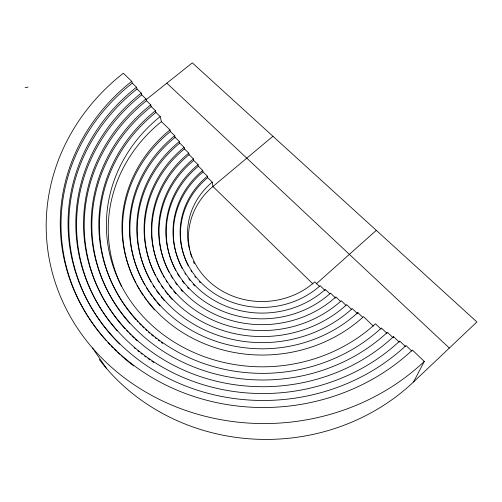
<?xml version="1.0" encoding="UTF-8"?>
<svg xmlns="http://www.w3.org/2000/svg" width="502" height="502" viewBox="0 0 502 502"><rect width="100%" height="100%" fill="white"/><g stroke="black" fill="none" stroke-linecap="round" stroke-linejoin="round"><path stroke-width="0.75" d="M357.581 313.769L357.844 312.608A134.147 122.218 -3 0 1 165.541 310.914A134.147 122.218 -3 0 1 174.709 135.716L170.398 131.549L170.015 129.905L161.431 121.622L160.201 116.558L155.902 112.423L155.476 110.71L151.19 106.587L150.744 104.843L146.465 100.739L146.007 98.976L141.74 94.884L141.263 93.102L137.008 89.017L136.513 87.216L132.271 83.15L131.762 81.33L123.316 73.242A220.215 199.74 -3.1 0 0 105.796 362.005A220.215 199.74 -3.1 0 0 424.29 361.446L413.541 381.966A204.509 188.106 -2 0 1 99.239 359.438M146.007 98.976A181.228 164.512 -3.1 0 0 132.465 335.913A181.228 164.512 -3.1 0 0 393.53 336.635L393.116 337.758L387.425 332.293A173.309 157.39 -3.1 0 1 137.975 331.351A173.309 157.39 -3.1 0 1 150.744 104.843M413.541 381.966L476.9 321.951L192.297 62.863L146.063 99.729M316.235 283.9L376.293 230.368M272.937 136.274L212.936 186.512A74.396 68.203 -2.6 0 0 189.706 249.626M25.1 87.737L28.062 87.084M166.821 83.181L449.321 348.074M424.29 361.446L412.38 350.051A205.393 186.186 -3.1 0 1 115.78 350.12A205.393 186.186 -3.1 0 1 131.762 81.33M411.878 351.143L406.011 345.514A197.273 178.907 -3.1 0 1 121.371 345.294A197.273 178.907 -3.1 0 1 136.513 87.216M405.534 346.618L399.73 341.046A189.216 171.678 -3.1 0 1 126.931 340.557A189.216 171.678 -3.1 0 1 141.263 93.102M393.53 336.635L399.285 342.157M387.029 333.422L381.401 328.007A165.447 150.324 -3.1 0 1 143.459 326.877A165.447 150.324 -3.1 0 1 155.476 110.71M381.037 329.143L375.458 323.777A157.653 143.308 -3.1 0 1 148.912 322.485A157.653 143.308 -3.1 0 1 160.201 116.558M373.35 326.137L363.53 316.655A141.74 129.064 -3 0 1 160.182 315.055A141.74 129.064 -3 0 1 170.015 129.905M357.844 312.608L362.695 317.289M174.709 135.716L175.072 137.341L179.396 141.52L179.741 143.126A126.178 115.09 -2.9 0 0 148.542 277.129M357.047 313.254L352.241 308.611A126.617 115.416 -2.9 0 1 170.875 306.841A126.617 115.416 -2.9 0 1 179.396 141.52M179.741 143.126L184.077 147.318L184.41 148.906A118.736 108.357 -2.9 0 0 155.676 275.937M351.469 309.27L346.713 304.67A119.143 108.658 -2.9 0 1 176.183 302.844A119.143 108.658 -2.9 0 1 184.077 147.318M184.41 148.906L188.752 153.11L189.066 154.679A111.344 101.668 -2.8 0 0 162.403 274.067M345.966 305.335L341.26 300.773A111.726 101.95 -2.9 0 1 181.467 298.922A111.726 101.95 -2.9 0 1 188.752 153.11M189.066 154.679L193.421 158.896L193.722 160.439A104.008 95.016 -2.8 0 0 169.074 272.203M340.538 301.457L335.869 296.933A104.366 95.28 -2.9 0 1 186.725 295.069A104.366 95.28 -2.9 0 1 193.421 158.896M193.722 160.439L198.083 164.669L198.365 166.2A96.729 88.415 -2.8 0 0 175.694 270.358M335.687 298.119L330.554 293.143A97.062 88.659 -2.8 0 1 191.959 291.285A97.062 88.659 -2.8 0 1 198.083 164.669M198.365 166.2L202.739 170.442L203.009 171.948A89.5 81.851 -2.8 0 0 182.251 268.532M329.883 293.846L325.309 289.403A89.802 82.077 -2.8 0 1 197.173 287.564A89.802 82.077 -2.8 0 1 202.739 170.442M203.009 171.948L207.395 176.202L207.646 177.689A82.322 75.325 -2.7 0 0 188.401 266.041M325.164 290.602L320.132 285.707A82.604 75.532 -2.8 0 1 202.356 283.919A82.604 75.532 -2.8 0 1 207.395 176.202M207.646 177.689L212.227 182.144L212.936 186.512L312.809 283.818M319.485 286.404L314.804 281.854A75.156 68.768 -2.7 0 1 207.728 280.129A75.156 68.768 -2.7 0 1 212.227 182.144M92.512 348.024L106.713 368.688M133.758 365.927A204.647 185.64 -3.1 0 1 121.045 355.46M119.89 354.418A204.647 185.64 -3.1 0 1 117.612 352.304M116.489 351.237A204.647 185.64 -3.1 0 1 114.274 349.091M113.188 348.005A204.647 185.64 -3.1 0 1 111.042 345.815M109.988 344.711A204.647 185.64 -3.1 0 1 107.917 342.489M106.393 340.808A204.647 185.64 -3.1 0 1 132.271 83.15M194.318 263.732A74.396 68.203 -2.6 0 1 193.37 261.561M191.708 257.131A74.396 68.203 -2.6 0 1 190.208 251.885M200.242 282.67A82.322 75.325 -2.7 0 1 199.206 281.547M195.755 277.455A82.322 75.325 -2.7 0 1 194.826 276.238M191.789 271.877A82.322 75.325 -2.7 0 1 190.986 270.597M182.477 291.467A104.008 95.016 -2.8 0 1 180.908 289.685M176.949 284.734A104.008 95.016 -2.8 0 1 175.556 282.821M172.519 278.24A104.008 95.016 -2.8 0 1 170.925 275.573M175.8 293.726A111.344 101.668 -2.8 0 1 173.792 291.355M171.389 288.299A111.344 101.668 -2.8 0 1 169.557 285.795M167.379 282.601A111.344 101.668 -2.8 0 1 166.143 280.656M164.198 277.38A111.344 101.668 -2.8 0 1 163.106 275.391M188.633 288.706A96.729 88.415 -2.8 0 1 187.585 287.546M184.077 283.329A96.729 88.415 -2.8 0 1 182.195 280.825M179.553 276.972A96.729 88.415 -2.8 0 1 177.539 273.69M194.732 285.958A89.5 81.851 -2.8 0 1 193.17 284.245M190.183 280.681A89.5 81.851 -2.8 0 1 188.771 278.836M185.696 274.412A89.5 81.851 -2.8 0 1 184.88 273.119M119.714 344.14A196.558 178.386 -3.1 0 1 111.846 335.832M111.35 335.267A196.558 178.386 -3.1 0 1 137.008 89.017M172.142 299.462A118.736 108.357 -2.9 0 1 169.023 295.929M168.019 294.724A118.736 108.357 -2.9 0 1 165.108 291.009M163.263 288.474A118.736 108.357 -2.9 0 1 161.5 285.895M159.423 282.613A118.736 108.357 -2.9 0 1 157.107 278.623M164.236 300.554A126.178 115.09 -2.9 0 1 161.186 296.889M159.241 294.379A126.178 115.09 -2.9 0 1 156.461 290.526M154.71 287.91A126.178 115.09 -2.9 0 1 153.041 285.255M151.071 281.898A126.178 115.09 -2.9 0 1 148.893 277.832M159.981 305.85A133.683 121.873 -2.9 0 1 156.906 302.304M155.909 301.093A133.683 121.873 -2.9 0 1 153.493 298.012M152.552 296.764A133.683 121.873 -2.9 0 1 149.841 292.942M148.975 291.656A133.683 121.873 -2.9 0 1 146.49 287.734M144.934 285.086A133.683 121.873 -2.9 0 1 142.744 281.082M142.053 279.739A133.683 121.873 -2.9 0 1 175.072 137.341M154.591 309.96A141.238 128.7 -2.9 0 1 147.513 301.451M146.559 300.19A141.238 128.7 -2.9 0 1 144.256 296.983M143.371 295.691A141.238 128.7 -2.9 0 1 139.989 290.42M139.192 289.083A141.238 128.7 -2.9 0 1 136.92 285.048M135.847 283.021A141.238 128.7 -2.9 0 1 170.398 131.549M121.421 286.071A155.984 142.091 -2.9 0 1 161.431 121.622M129.773 323.357A172.688 156.938 -3.1 0 1 151.19 106.587M162.692 343.393A164.857 149.897 -3 0 1 161.399 342.477M159.485 341.078A164.857 149.897 -3 0 1 158.224 340.136M156.342 338.693A164.857 149.897 -3 0 1 155.105 337.721M153.267 336.233A164.857 149.897 -3 0 1 151.453 334.727M149.671 333.196A164.857 149.897 -3 0 1 148.498 332.161M146.76 330.598A164.857 149.897 -3 0 1 145.618 329.538M143.93 327.938A164.857 149.897 -3 0 1 142.279 326.325M141.194 325.233A164.857 149.897 -3 0 1 139.587 323.589M138.019 321.926A164.857 149.897 -3 0 1 136.996 320.809M135.96 319.667A164.857 149.897 -3 0 1 155.902 112.423M137.159 340.833A180.582 164.035 -3.1 0 1 135.421 339.245M134.272 338.179A180.582 164.035 -3.1 0 1 132.02 336.02M130.915 334.928A180.582 164.035 -3.1 0 1 129.278 333.278M128.205 332.173A180.582 164.035 -3.1 0 1 126.623 330.498M125.067 328.81A180.582 164.035 -3.1 0 1 146.465 100.739M153.769 362.494A188.532 171.182 -3.1 0 1 151.792 361.176M149.828 359.84A188.532 171.182 -3.1 0 1 147.883 358.472M145.95 357.085A188.532 171.182 -3.1 0 1 144.676 356.144M142.154 354.23A188.532 171.182 -3.1 0 1 140.905 353.257M139.048 351.776A188.532 171.182 -3.1 0 1 137.824 350.779M135.402 348.758A188.532 171.182 -3.1 0 1 134.21 347.735M117.211 330.856A188.532 171.182 -3.1 0 1 141.74 94.884"/></g></svg>
